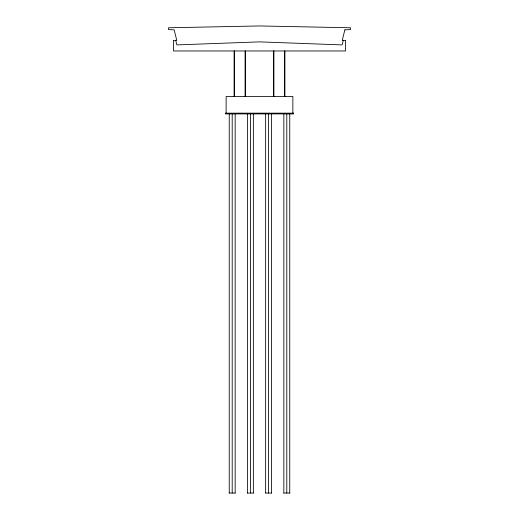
<?xml version="1.0" encoding="UTF-8"?>
<svg xmlns="http://www.w3.org/2000/svg" width="519" height="519" viewBox="0 0 519 519"><rect width="100%" height="100%" fill="white"/><g stroke="black" fill="none" stroke-linecap="round" stroke-linejoin="round"><path stroke-width="0.78" d="M229.242 113.908L229.242 493.05M235.159 493.05L235.159 113.908M247.446 113.908L247.446 493.05M253.356 493.05L253.356 113.908M265.644 113.908L265.644 493.05M271.554 493.05L271.554 113.908M283.841 113.908L283.841 493.05M289.758 493.05L289.758 113.908M343.293 40.359L342.151 44.906L259.5 41.877L176.849 44.906L175.707 40.359M229.171 493.05L235.23 493.05M247.368 493.05L253.434 493.05M265.566 493.05L271.632 493.05M283.77 493.05L289.829 493.05M292.865 113.155L292.865 96.469L226.135 96.469L226.135 113.155M286.799 113.908L286.799 493.05M284.905 50.972L284.905 96.469M284.522 50.972L284.522 96.469M273.909 50.972L273.909 96.469M273.526 50.972L273.526 96.469M268.602 113.908L268.602 493.05M250.398 113.908L250.398 493.05M245.474 50.972L245.474 96.469M245.091 50.972L245.091 96.469M234.478 50.972L234.478 96.469M234.095 50.972L234.095 96.469M232.201 113.908L232.201 493.05M344.863 29.855L342.235 40.359L345.563 40.359L345.563 50.972L173.437 50.972L173.437 40.359L176.765 40.359L174.137 29.855L168.506 29.589L168.506 27.773L259.5 25.95L350.494 27.773L350.494 29.589L344.863 29.855M293.624 113.155L225.376 113.155L225.376 113.908L293.624 113.908L293.624 113.155"/></g></svg>
